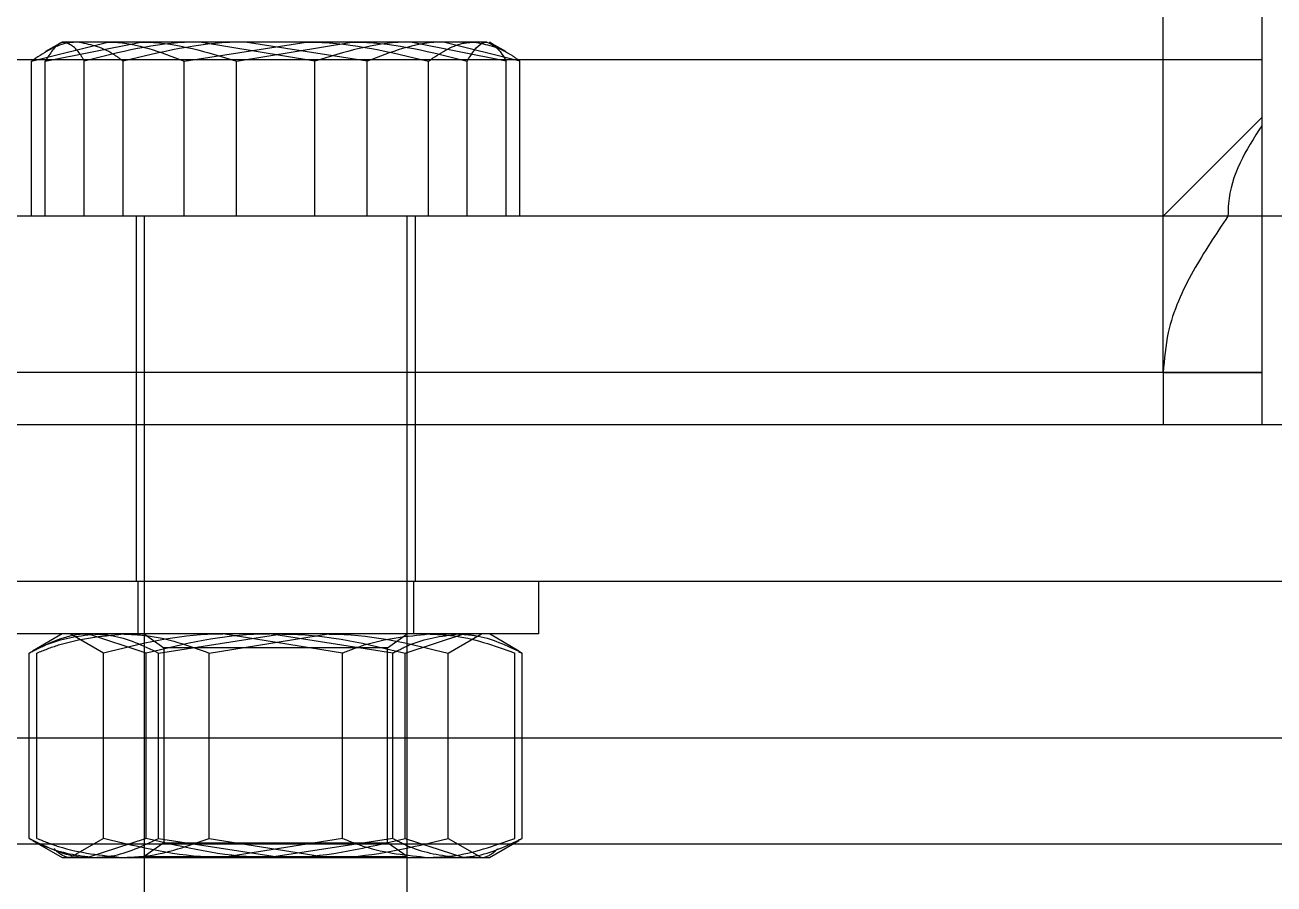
# Model space of a CAD drawing. Header units: metres. Extents: x 0 to 21025, y 0 to 14850.
# Drawn here: x 2882.56 to 2920.56, y 9322.18 to 9348.32 of the extents above; entities that cross this region are included whole.
import ezdxf

# ---------------------------------------------------------------- set-up
doc = ezdxf.new("R2010")
doc.units = ezdxf.units.M
doc.header["$LTSCALE"] = 25
doc.linetypes.add('HIDDEN2', pattern=[4.7625, 3.175, -1.5875])
doc.layers.add('SL4', color=4, linetype='Continuous')
doc.layers.add('ST1', color=7, linetype='HIDDEN2')

msp = doc.modelspace()

# ---------------------------------------------------------------- linework, layer by layer
at = {"layer": 'SL4'}
for p, q in [((2920.193, 9374.249), (2920.193, 9342.499)), ((2917.193, 9347.261), (2917.193, 9369.491)), ((2883.18, 9347.218), (2886.091, 9347.799)), ((2892.509, 9347.799), (2886.091, 9347.799)), ((2889.003, 9347.218), (2892.509, 9347.799)), ((2896.611, 9347.799), (2892.509, 9347.799)), ((2897.206, 9347.218), (2894.294, 9347.799)), ((2896.776, 9347.75), (2896.693, 9347.799)), ((2883.396, 9347.261), (2656.693, 9347.261)), ((2917.193, 9347.261), (2896.99, 9347.261)), ((2917.193, 9342.499), (2917.193, 9347.261)), ((2920.193, 9347.261), (2917.193, 9347.261)), ((2883.18, 9342.499), (2883.18, 9347.218)), ((2889.003, 9342.499), (2889.003, 9347.218)), ((2896.016, 9342.499), (2896.016, 9347.218)), ((2897.206, 9342.499), (2897.206, 9347.218)), ((2917.193, 9342.499), (2920.193, 9345.499)), ((2920.193, 9345.252), (2920.193, 9342.499)), ((2917.193, 9342.499), (2625.435, 9342.499)), ((2917.193, 9337.741), (2917.193, 9342.499)), ((2920.193, 9342.499), (2919.163, 9342.499)), ((2920.193, 9342.499), (2920.193, 9337.741)), ((2926.543, 9342.499), (2920.193, 9342.499)), ((2920.193, 9342.499), (2920.193, 9336.149)), ((2920.193, 9337.741), (2630.193, 9337.741)), ((2917.193, 9337.741), (2920.193, 9337.741)), ((2920.193, 9337.741), (2920.193, 9336.149)), ((3543.761, 9336.149), (2593.759, 9336.149)), ((2753.999, 9326.624), (3543.761, 9326.624))]:
    msp.add_line(p, q, dxfattribs=at)
for points, knots in [([(2886.091, 9347.799), (2886.161, 9347.798), (2887.144, 9347.79), (2888.107, 9347.493), (2889.003, 9347.218)], [0, 0, 0, 0, 0.070215, 1, 1, 1, 1]), ([(2892.509, 9347.799), (2892.592, 9347.798), (2893.776, 9347.79), (2894.937, 9347.493), (2896.016, 9347.218)], [0, 0, 0, 0, 0.070215, 1, 1, 1, 1]), ([(2896.016, 9347.218), (2896.164, 9347.453), (2896.361, 9347.763), (2896.562, 9347.792), (2896.611, 9347.799)], [0, 0, 0, 0, 0.758149, 1, 1, 1, 1]), ([(2896.611, 9347.799), (2896.767, 9347.728), (2896.969, 9347.636), (2897.162, 9347.295), (2897.206, 9347.218)], [0, 0, 0, 0, 0.776287, 1, 1, 1, 1]), ([(2920.193, 9345.252), (2919.952, 9344.883), (2919.463, 9344.13), (2919.178, 9343.18), (2919.166, 9342.63), (2919.163, 9342.499)], [0, 0, 0, 0, 0.424288, 0.863023, 1, 1, 1, 1]), ([(2919.163, 9342.499), (2918.798, 9341.953), (2918.057, 9340.849), (2917.314, 9339.235), (2917.226, 9338.15), (2917.193, 9337.741)], [0, 0, 0, 0, 0.3778598, 0.7653454, 1, 1, 1, 1])]:
    msp.add_open_spline(points, degree=3, knots=knots, dxfattribs=at)
at = {"layer": 'ST1'}
for p, q in [((2882.764, 9347.218), (2885.086, 9347.799)), ((2883.693, 9347.799), (2883.193, 9347.51)), ((2883.693, 9347.799), (2883.775, 9347.799)), ((2886.091, 9347.799), (2883.696, 9347.799)), ((2887.407, 9347.218), (2891.121, 9347.799)), ((2891.383, 9347.218), (2887.877, 9347.799)), ((2892.979, 9347.218), (2889.264, 9347.799)), ((2897.621, 9347.218), (2895.3, 9347.799)), ((2897.193, 9347.51), (2896.776, 9347.75)), ((2920.193, 9347.261), (2620.193, 9347.261)), ((2896.99, 9347.261), (2883.396, 9347.261)), ((2920.193, 9347.261), (2917.193, 9347.261)), ((2882.764, 9342.499), (2882.764, 9347.218)), ((2884.37, 9342.499), (2884.37, 9347.218)), ((2885.55, 9342.499), (2885.55, 9347.218)), ((2887.407, 9342.499), (2887.407, 9347.218)), ((2891.383, 9342.499), (2891.383, 9347.218)), ((2892.979, 9342.499), (2892.979, 9347.218)), ((2894.836, 9342.499), (2894.836, 9347.218)), ((2897.621, 9342.499), (2897.621, 9347.218)), ((2885.943, 9342.499), (2885.943, 9336.149)), ((2886.193, 9342.499), (2886.193, 9313.189)), ((2894.193, 9313.189), (2894.193, 9342.499)), ((2894.443, 9336.149), (2894.443, 9342.499)), ((2919.163, 9342.499), (2917.193, 9342.499)), ((2917.193, 9337.741), (2630.193, 9337.741)), ((2917.193, 9337.741), (2917.193, 9336.149)), ((2885.943, 9336.149), (2885.943, 9331.386)), ((2894.443, 9331.386), (2894.443, 9336.149)), ((3543.761, 9331.386), (2543.761, 9331.386)), ((2885.993, 9331.386), (2885.993, 9329.786)), ((2894.393, 9329.786), (2894.393, 9331.386)), ((2898.193, 9329.786), (2898.193, 9331.386)), ((2898.193, 9329.786), (2882.193, 9329.786)), ((2883.693, 9329.786), (2882.793, 9329.267)), ((2884.95, 9329.206), (2883.935, 9329.786)), ((2886.255, 9329.206), (2884.473, 9329.786)), ((2886.193, 9329.786), (2886.793, 9329.366)), ((2886.628, 9329.206), (2890.38, 9329.786)), ((2888.163, 9329.206), (2891.799, 9329.786)), ((2892.223, 9329.206), (2888.586, 9329.786)), ((2893.757, 9329.206), (2890.006, 9329.786)), ((2893.593, 9329.366), (2894.193, 9329.786)), ((2894.131, 9329.206), (2895.913, 9329.786)), ((2895.436, 9329.206), (2896.451, 9329.786)), ((2897.593, 9329.267), (2896.693, 9329.786)), ((2882.69, 9323.567), (2882.69, 9329.206)), ((2882.92, 9323.567), (2882.92, 9329.206)), ((2884.95, 9323.567), (2884.95, 9329.206)), ((2886.255, 9323.567), (2886.255, 9329.206)), ((2886.628, 9323.567), (2886.628, 9329.206)), ((2893.087, 9329.366), (2886.793, 9329.366)), ((2886.793, 9329.366), (2886.793, 9323.432)), ((2888.163, 9323.567), (2888.163, 9329.206)), ((2892.223, 9323.567), (2892.223, 9329.206)), ((2893.593, 9329.366), (2893.087, 9329.366)), ((2893.593, 9323.432), (2893.593, 9329.366)), ((2893.757, 9323.567), (2893.757, 9329.206)), ((2894.131, 9323.567), (2894.131, 9329.206)), ((2895.436, 9323.567), (2895.436, 9329.206)), ((2897.466, 9323.567), (2897.466, 9329.206)), ((2897.58, 9329.246), (2897.695, 9329.206)), ((2897.695, 9323.567), (2897.695, 9329.206)), ((2753.999, 9326.624), (3543.761, 9326.624)), ((3543.761, 9323.386), (2543.761, 9323.386)), ((2882.793, 9323.506), (2883.693, 9322.986)), ((2884.95, 9323.567), (2883.935, 9322.986)), ((2886.255, 9323.567), (2884.473, 9322.986)), ((2886.793, 9323.432), (2886.193, 9323.011)), ((2886.628, 9323.567), (2890.38, 9322.986)), ((2886.793, 9323.432), (2893.593, 9323.432)), ((2888.163, 9323.567), (2891.799, 9322.986)), ((2892.223, 9323.567), (2888.586, 9322.986)), ((2893.757, 9323.567), (2890.006, 9322.986)), ((2894.193, 9323.011), (2893.593, 9323.432)), ((2894.131, 9323.567), (2895.913, 9322.986)), ((2895.436, 9323.567), (2896.451, 9322.986)), ((2896.693, 9322.986), (2897.593, 9323.506)), ((2897.58, 9323.527), (2897.695, 9323.567)), ((2883.693, 9322.986), (2884.473, 9322.986)), ((2884.473, 9322.986), (2890.006, 9322.986)), ((2886.193, 9323.011), (2893.598, 9323.011)), ((2886.193, 9323.011), (2886.193, 9322.986)), ((2890.006, 9322.986), (2895.726, 9322.986)), ((2893.598, 9323.011), (2894.193, 9323.011)), ((2894.193, 9322.986), (2894.193, 9323.011)), ((2895.726, 9322.986), (2896.693, 9322.986))]:
    msp.add_line(p, q, dxfattribs=at)
for points, knots in [([(2884.157, 9347.799), (2884.043, 9347.792), (2883.572, 9347.763), (2883.113, 9347.453), (2882.764, 9347.218)], [0, 0, 0, 0, 0.2418514, 1, 1, 1, 1]), ([(2883.775, 9347.799), (2883.726, 9347.792), (2883.525, 9347.763), (2883.329, 9347.453), (2883.18, 9347.218)], [0, 0, 0, 0, 0.241851, 1, 1, 1, 1]), ([(2884.37, 9347.218), (2884.327, 9347.295), (2884.133, 9347.636), (2883.932, 9347.728), (2883.775, 9347.799)], [0, 0, 0, 0, 0.223713, 1, 1, 1, 1]), ([(2885.55, 9347.218), (2885.449, 9347.295), (2884.995, 9347.636), (2884.523, 9347.728), (2884.157, 9347.799)], [0, 0, 0, 0, 0.2237133, 1, 1, 1, 1]), ([(2887.877, 9347.799), (2887.793, 9347.798), (2886.609, 9347.79), (2885.449, 9347.493), (2884.37, 9347.218)], [0, 0, 0, 0, 0.070215, 1, 1, 1, 1]), ([(2885.086, 9347.799), (2885.141, 9347.798), (2885.925, 9347.79), (2886.693, 9347.493), (2887.407, 9347.218)], [0, 0, 0, 0, 0.070215, 1, 1, 1, 1]), ([(2889.264, 9347.799), (2889.176, 9347.798), (2887.922, 9347.79), (2886.693, 9347.493), (2885.55, 9347.218)], [0, 0, 0, 0, 0.070215, 1, 1, 1, 1]), ([(2891.121, 9347.799), (2891.21, 9347.798), (2892.464, 9347.79), (2893.693, 9347.493), (2894.836, 9347.218)], [0, 0, 0, 0, 0.070215, 1, 1, 1, 1]), ([(2894.294, 9347.799), (2894.225, 9347.798), (2893.242, 9347.79), (2892.279, 9347.493), (2891.383, 9347.218)], [0, 0, 0, 0, 0.0702148, 1, 1, 1, 1]), ([(2895.3, 9347.799), (2895.245, 9347.798), (2894.461, 9347.79), (2893.693, 9347.493), (2892.979, 9347.218)], [0, 0, 0, 0, 0.070215, 1, 1, 1, 1]), ([(2894.836, 9347.218), (2895.184, 9347.453), (2895.643, 9347.763), (2896.115, 9347.792), (2896.229, 9347.799)], [0, 0, 0, 0, 0.758149, 1, 1, 1, 1]), ([(2896.229, 9347.799), (2896.595, 9347.728), (2897.066, 9347.636), (2897.52, 9347.295), (2897.621, 9347.218)], [0, 0, 0, 0, 0.7762867, 1, 1, 1, 1]), ([(2884.473, 9329.786), (2884.43, 9329.785), (2883.829, 9329.777), (2883.239, 9329.481), (2882.69, 9329.206)], [0, 0, 0, 0, 0.070215, 1, 1, 1, 1]), ([(2882.69, 9329.206), (2882.856, 9329.293), (2883.498, 9329.633), (2884.164, 9329.721), (2884.659, 9329.786)], [0, 0, 0, 0, 0.257551, 1, 1, 1, 1]), ([(2882.92, 9329.206), (2883.14, 9329.293), (2883.995, 9329.633), (2884.883, 9329.721), (2885.542, 9329.786)], [0, 0, 0, 0, 0.2575513, 1, 1, 1, 1]), ([(2884.659, 9329.786), (2884.838, 9329.777), (2885.505, 9329.745), (2886.154, 9329.434), (2886.628, 9329.206)], [0, 0, 0, 0, 0.268634, 1, 1, 1, 1]), ([(2888.586, 9329.786), (2888.5, 9329.785), (2887.272, 9329.777), (2886.069, 9329.481), (2884.95, 9329.206)], [0, 0, 0, 0, 0.070215, 1, 1, 1, 1]), ([(2885.542, 9329.786), (2885.78, 9329.777), (2886.667, 9329.745), (2887.531, 9329.434), (2888.163, 9329.206)], [0, 0, 0, 0, 0.2686336, 1, 1, 1, 1]), ([(2890.006, 9329.786), (2889.917, 9329.785), (2888.651, 9329.777), (2887.409, 9329.481), (2886.255, 9329.206)], [0, 0, 0, 0, 0.070215, 1, 1, 1, 1]), ([(2890.38, 9329.786), (2890.469, 9329.785), (2891.735, 9329.777), (2892.977, 9329.481), (2894.131, 9329.206)], [0, 0, 0, 0, 0.070215, 1, 1, 1, 1]), ([(2891.799, 9329.786), (2891.886, 9329.785), (2893.114, 9329.777), (2894.317, 9329.481), (2895.436, 9329.206)], [0, 0, 0, 0, 0.0702148, 1, 1, 1, 1]), ([(2892.223, 9329.206), (2892.443, 9329.293), (2893.297, 9329.633), (2894.185, 9329.721), (2894.844, 9329.786)], [0, 0, 0, 0, 0.257551, 1, 1, 1, 1]), ([(2893.757, 9329.206), (2893.923, 9329.293), (2894.565, 9329.633), (2895.231, 9329.721), (2895.726, 9329.786)], [0, 0, 0, 0, 0.257551, 1, 1, 1, 1]), ([(2894.844, 9329.786), (2895.083, 9329.777), (2895.97, 9329.745), (2896.834, 9329.434), (2897.466, 9329.206)], [0, 0, 0, 0, 0.268634, 1, 1, 1, 1]), ([(2895.726, 9329.786), (2895.905, 9329.777), (2896.572, 9329.745), (2897.221, 9329.434), (2897.695, 9329.206)], [0, 0, 0, 0, 0.268634, 1, 1, 1, 1]), ([(2884.473, 9322.986), (2884.43, 9322.987), (2883.829, 9322.995), (2883.239, 9323.291), (2882.69, 9323.567)], [0, 0, 0, 0, 0.070215, 1, 1, 1, 1]), ([(2882.69, 9323.567), (2882.856, 9323.479), (2883.498, 9323.139), (2884.164, 9323.051), (2884.659, 9322.986)], [0, 0, 0, 0, 0.257551, 1, 1, 1, 1]), ([(2882.92, 9323.567), (2883.14, 9323.479), (2883.995, 9323.139), (2884.883, 9323.051), (2885.542, 9322.986)], [0, 0, 0, 0, 0.2575513, 1, 1, 1, 1]), ([(2884.659, 9322.986), (2884.838, 9322.995), (2885.505, 9323.027), (2886.154, 9323.339), (2886.628, 9323.567)], [0, 0, 0, 0, 0.268634, 1, 1, 1, 1]), ([(2888.586, 9322.986), (2888.5, 9322.987), (2887.272, 9322.995), (2886.069, 9323.291), (2884.95, 9323.567)], [0, 0, 0, 0, 0.0702148, 1, 1, 1, 1]), ([(2885.542, 9322.986), (2885.78, 9322.995), (2886.667, 9323.027), (2887.531, 9323.339), (2888.163, 9323.567)], [0, 0, 0, 0, 0.2686336, 1, 1, 1, 1]), ([(2890.006, 9322.986), (2889.917, 9322.987), (2888.651, 9322.995), (2887.409, 9323.291), (2886.255, 9323.567)], [0, 0, 0, 0, 0.070215, 1, 1, 1, 1]), ([(2890.38, 9322.986), (2890.469, 9322.987), (2891.735, 9322.995), (2892.977, 9323.291), (2894.131, 9323.567)], [0, 0, 0, 0, 0.070215, 1, 1, 1, 1]), ([(2891.799, 9322.986), (2891.886, 9322.987), (2893.114, 9322.995), (2894.317, 9323.291), (2895.436, 9323.567)], [0, 0, 0, 0, 0.070215, 1, 1, 1, 1]), ([(2892.223, 9323.567), (2892.443, 9323.479), (2893.297, 9323.139), (2894.185, 9323.051), (2894.844, 9322.986)], [0, 0, 0, 0, 0.257551, 1, 1, 1, 1]), ([(2893.757, 9323.567), (2893.923, 9323.479), (2894.565, 9323.139), (2895.231, 9323.051), (2895.726, 9322.986)], [0, 0, 0, 0, 0.257551, 1, 1, 1, 1]), ([(2894.844, 9322.986), (2895.083, 9322.995), (2895.97, 9323.027), (2896.834, 9323.339), (2897.466, 9323.567)], [0, 0, 0, 0, 0.268634, 1, 1, 1, 1]), ([(2895.726, 9322.986), (2895.905, 9322.995), (2896.572, 9323.027), (2897.221, 9323.339), (2897.695, 9323.567)], [0, 0, 0, 0, 0.268634, 1, 1, 1, 1]), ([(2883.935, 9322.986), (2883.911, 9322.986), (2883.744, 9322.987), (2883.581, 9323.127), (2883.442, 9323.247)], [0, 0, 0, 0, 0.144528, 1, 1, 1, 1]), ([(2896.451, 9322.986), (2896.475, 9322.986), (2896.641, 9322.987), (2896.805, 9323.127), (2896.944, 9323.247)], [0, 0, 0, 0, 0.1445277, 1, 1, 1, 1])]:
    msp.add_open_spline(points, degree=3, knots=knots, dxfattribs=at)

doc.saveas('drawing.dxf')
